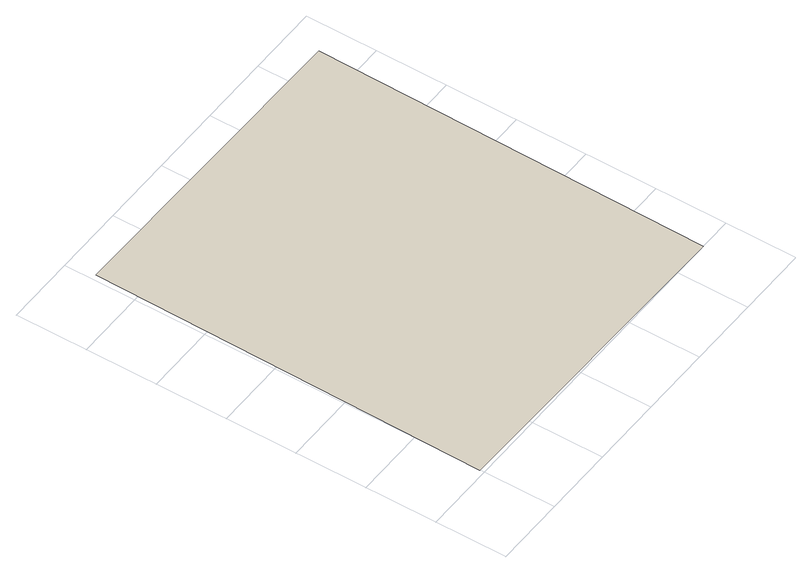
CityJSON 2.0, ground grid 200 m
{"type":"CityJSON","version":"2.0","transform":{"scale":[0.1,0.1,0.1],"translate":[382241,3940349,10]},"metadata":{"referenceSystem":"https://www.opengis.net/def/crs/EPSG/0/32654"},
"CityObjects":{
"building1":{"type":"Building","geometry":[{"type":"MultiSurface","lod":"2","boundaries":[[[0,1,2,3]]]}]}
},
"vertices":[
[9069,9,0],[9214,11101,20],[156,11220,20],[10,128,0]
]}
